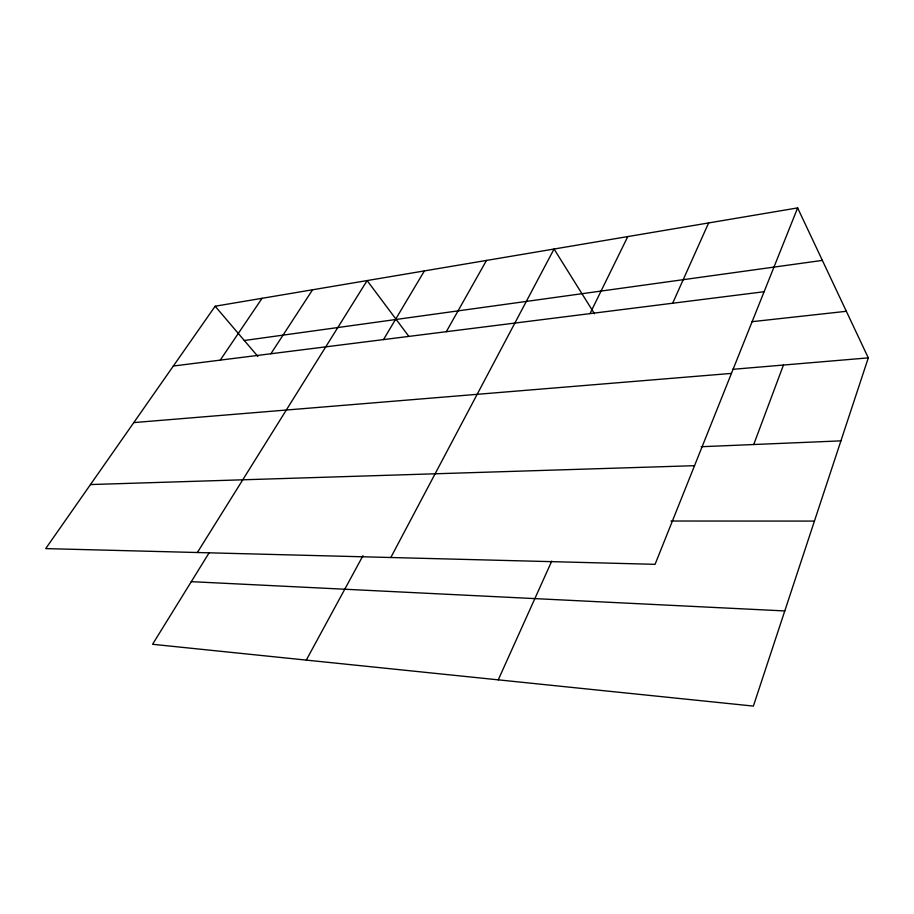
<?xml version="1.0" encoding="UTF-8"?>
<svg xmlns="http://www.w3.org/2000/svg" width="914" height="914" viewBox="0 0 914 914"><rect width="100%" height="100%" fill="white"/><g stroke="black" fill="none" stroke-linecap="round" stroke-linejoin="round"><path stroke-width="1.37" d="M797.636 207.912L655.075 564.326L45.7 548.606L215.144 306.224L797.636 207.912L868.3 357.877L753.376 706.088L152.569 644.29L208.998 553.027M753.719 444.524L783.447 365.04M672.67 303.219L708.624 222.936M498.256 679.845L551.759 561.082M589.987 313.628L627.792 236.577M390.815 557.517L554.044 249.019L594.5 313.776M306.281 660.102L362.984 555.689M446.306 331.691L486.499 260.421M383.503 339.597L424.404 270.91M197.367 552.524L367.12 280.575L408.798 336.318M270.898 353.752L312.565 289.784M220.251 360.127L262.055 298.307M244.312 340.499L822.371 260.399M173.34 366.023L764.115 291.726M751.708 321.717L846.353 311.297M732.605 369.336L868.3 357.877M133.798 422.588L731.44 373.403M701.187 446.729L840.914 440.868M90.486 484.557L694.537 465.683M670.979 521.026L814.431 521.083M191.289 581.658L784.783 610.94M215.144 306.224L257.828 356.38"/></g></svg>
